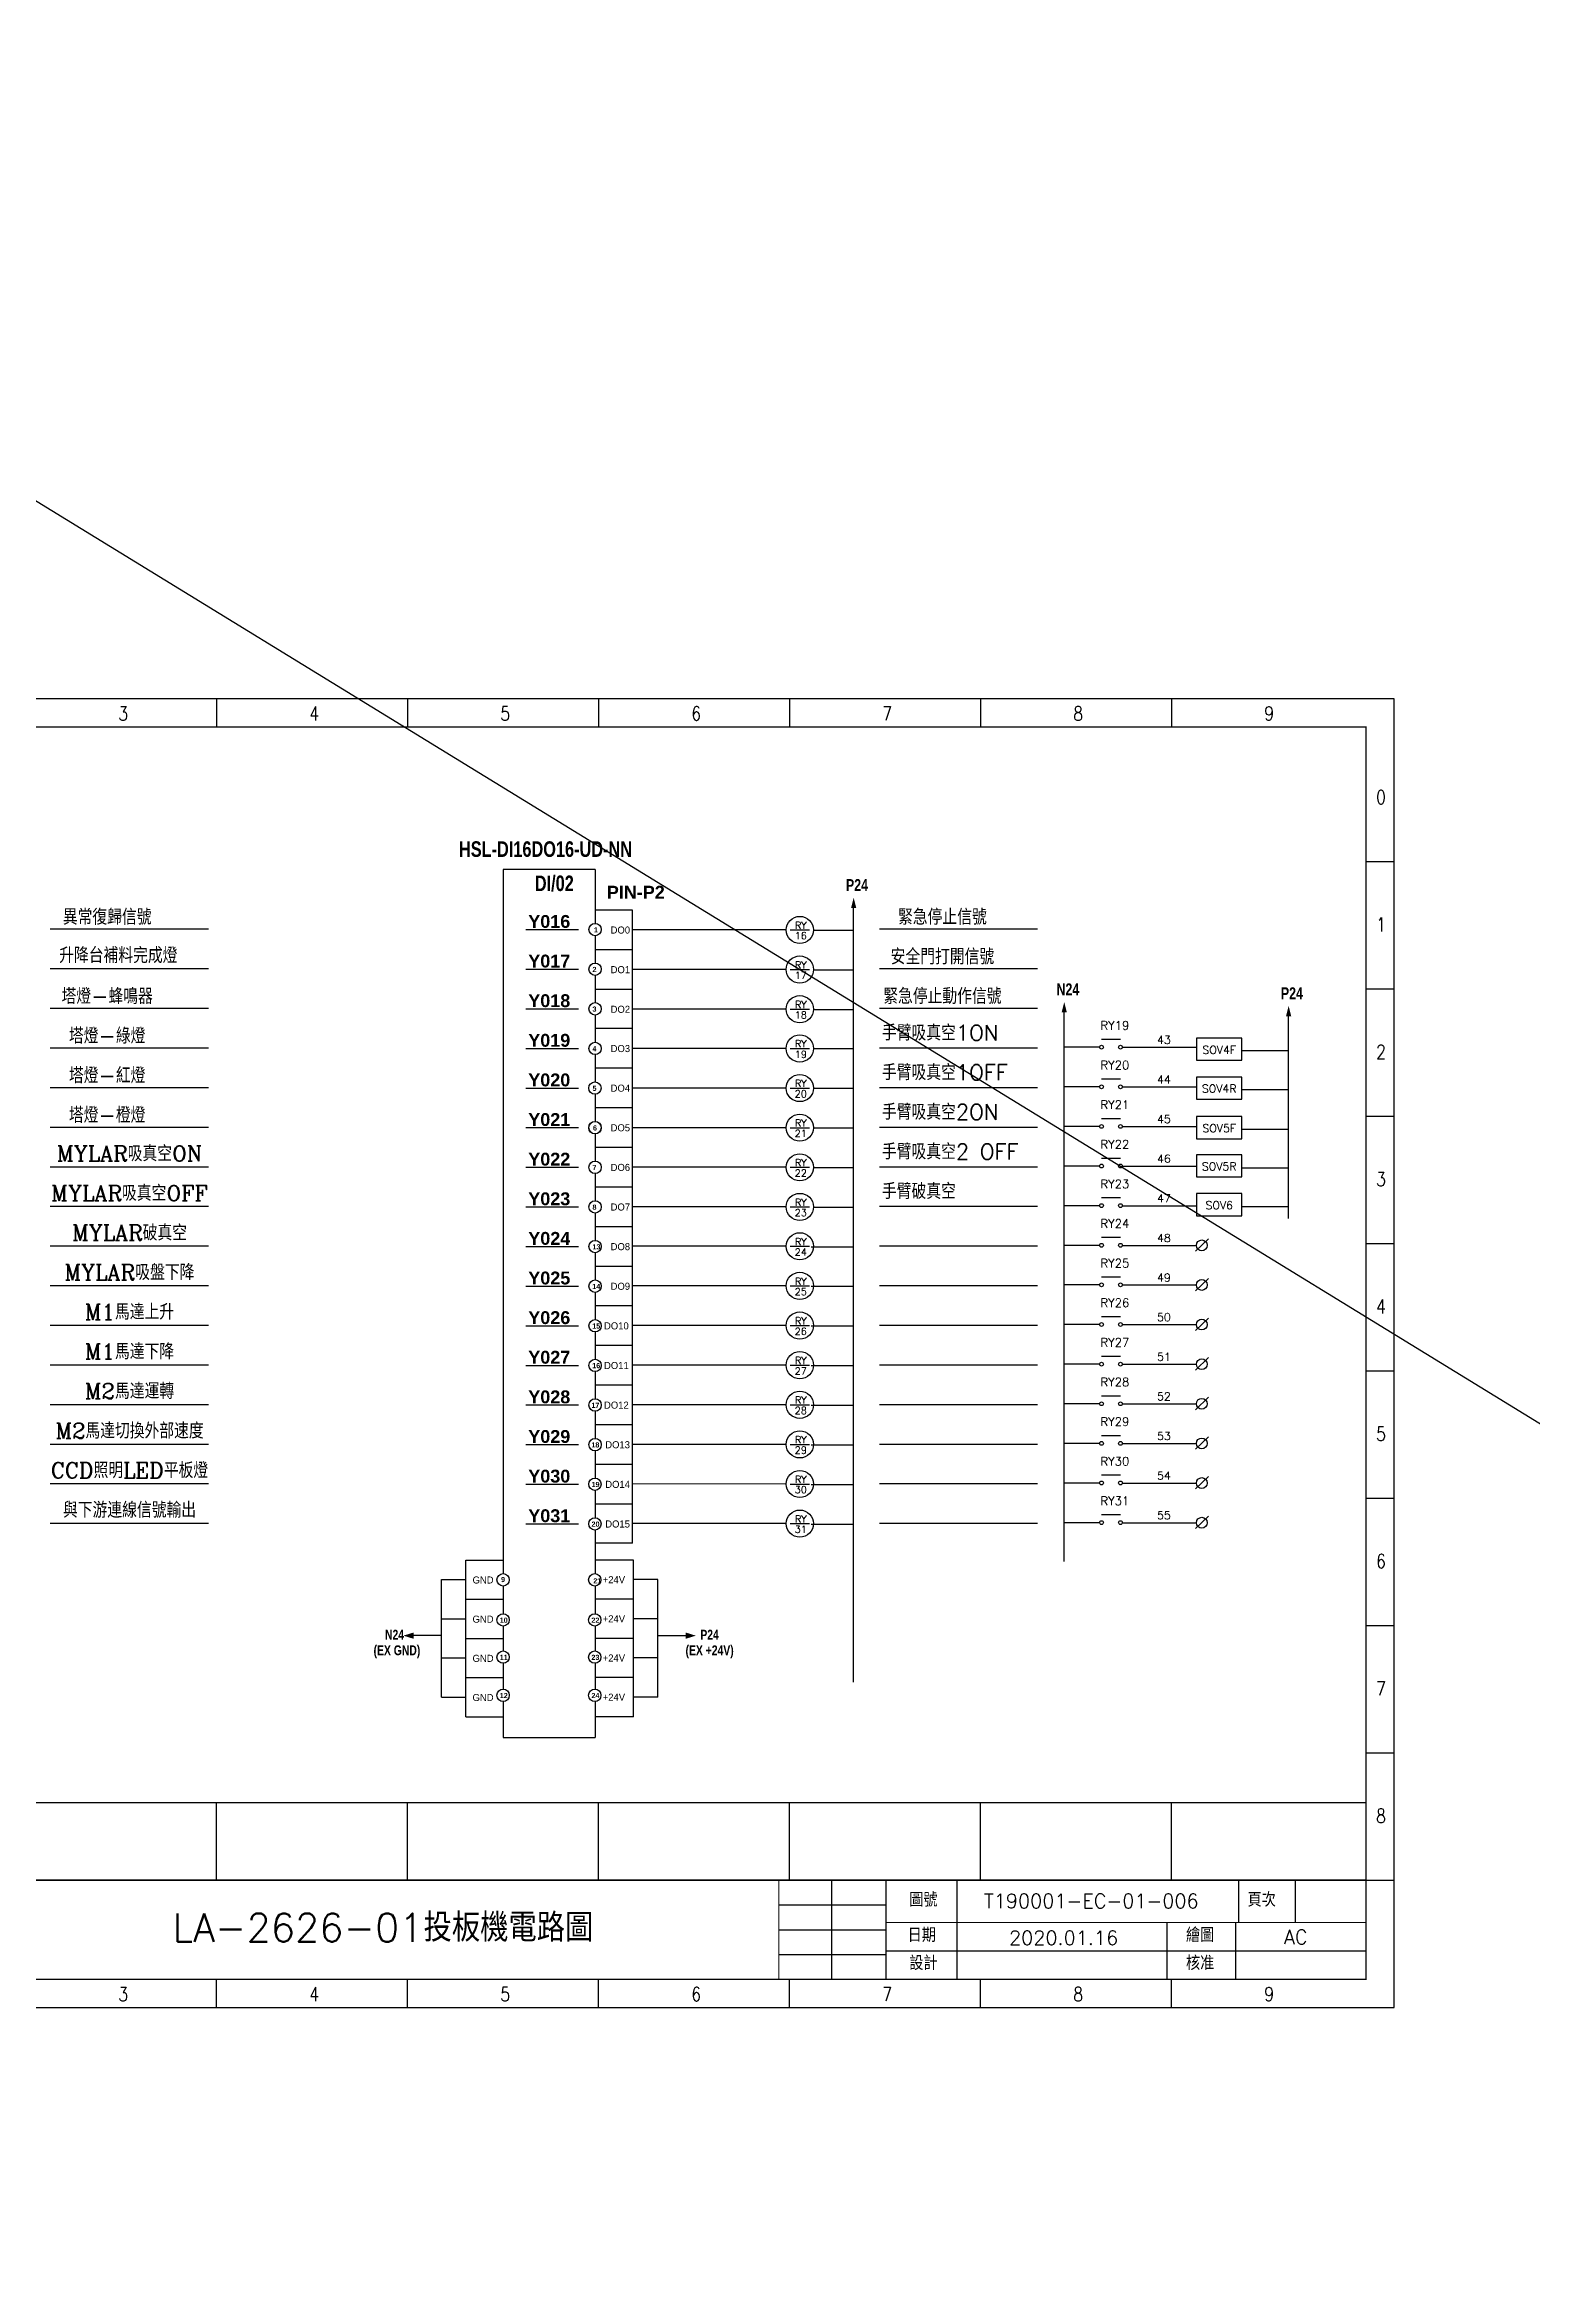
# Model space of a CAD drawing. Header units: millimetres. Extents: x -684 to 5961, y -1281 to 2539.
# Drawn here: x 2795.4 to 3005.7, y 518.9 to 832.5 of the extents above; entities that cross this region are included whole.
import ezdxf
from ezdxf.enums import TextEntityAlignment as Align

# ---------------------------------------------------------------- set-up
doc = ezdxf.new("R2010")
doc.units = ezdxf.units.MM
doc.header["$LTSCALE"] = 5
doc.header["$MEASUREMENT"] = 0
doc.layers.get('0').update_dxf_attribs({"linetype": 'CONTINUOUS'})
doc.layers.add('圖框', color=7, linetype='CONTINUOUS')
doc.layers.add('文字', color=4, linetype='CONTINUOUS')
doc.styles.add('chinese', font='simplex.shx', dxfattribs={"height": 2, "bigfont": 'chineset.shx'})
doc.styles.add('DAYUM', font='complex', dxfattribs={"bigfont": 'dayum'})
doc.styles.add('DAYUS', font='romanc.shx', dxfattribs={"height": 25, "bigfont": 'dayus.shx'})
doc.styles.add('S', font='SIMPLEX', dxfattribs={"bigfont": 'DAYUS.SHX'})
doc.styles.add('sim', font='simplex.shx', dxfattribs={"width": 0.8, "bigfont": 'chineset.shx'})
doc.styles.add('ST', font='c2.shx', dxfattribs={"height": 375, "bigfont": 'china.shx'})
doc.styles.get("Standard").update_dxf_attribs({"font": 'arialbd.ttf', "height": 15})
doc.styles.add('標題', font='simplex.shx', dxfattribs={"height": 4, "bigfont": 'chineset.shx'})

msp = doc.modelspace()

# ---------------------------------------------------------------- linework, layer by layer
for p, q in [((2177.993, 1146.033), (4288.333, -148.663)), ((2873.248, 715.858), (2860.248, 715.858)), ((2860.248, 715.858), (2860.248, 616.33)), ((2873.248, 715.858), (2873.248, 708.241)), ((2878.521, 710.114), (2873.248, 710.115)), ((2878.521, 710.114), (2873.248, 710.115)), ((2878.521, 620.625), (2878.521, 710.114)), ((2909.808, 669.524), (2909.808, 710.418)), ((2909.808, 669.524), (2909.808, 710.418)), ((2796.204, 707.448), (2818.579, 707.448)), ((2863.451, 707.372), (2870.927, 707.372)), ((2873.248, 706.494), (2873.248, 702.637)), ((2900.278, 707.311), (2878.521, 707.314)), ((2897.384, 707.312), (2893.96, 707.313)), ((2900.815, 707.311), (2903.588, 707.311)), ((2904.117, 707.292), (2909.808, 707.292)), ((2913.443, 707.448), (2935.818, 707.448)), ((2878.521, 704.514), (2873.248, 704.515)), ((2878.521, 704.514), (2873.248, 704.515)), ((2796.204, 701.848), (2818.579, 701.848)), ((2863.451, 701.772), (2870.927, 701.772)), ((2873.248, 700.889), (2873.248, 697.037)), ((2900.278, 701.711), (2878.521, 701.714)), ((2900.815, 701.711), (2903.588, 701.711)), ((2904.117, 701.692), (2909.808, 701.692)), ((2913.443, 701.848), (2935.818, 701.848)), ((2796.204, 696.248), (2818.579, 696.248)), ((2863.451, 696.172), (2870.927, 696.172)), ((2878.521, 698.914), (2873.248, 698.915)), ((2878.521, 698.914), (2873.248, 698.915)), ((2900.278, 696.111), (2878.521, 696.114)), ((2900.815, 696.111), (2903.588, 696.111)), ((2904.117, 696.092), (2909.808, 696.092)), ((2913.443, 696.248), (2935.818, 696.248)), ((2873.248, 695.289), (2873.248, 691.437)), ((2878.521, 693.363), (2873.248, 693.363)), ((2878.521, 693.363), (2873.248, 693.363)), ((2939.578, 618.063), (2939.578, 695.678)), ((2939.578, 618.063), (2939.578, 695.678)), ((2971.296, 666.514), (2971.296, 695.122)), ((2971.296, 666.514), (2971.296, 695.122)), ((2796.204, 690.648), (2818.579, 690.648)), ((2863.451, 690.572), (2870.927, 690.572)), ((2900.278, 690.563), (2878.521, 690.565)), ((2900.815, 690.563), (2903.588, 690.563)), ((2904.117, 690.543), (2909.808, 690.543)), ((2913.443, 690.648), (2935.818, 690.648)), ((2944.586, 690.733), (2939.607, 690.733)), ((2944.853, 691.878), (2947.521, 691.878)), ((2947.787, 690.733), (2958.248, 690.733)), ((2964.687, 690.258), (2971.296, 690.258)), ((2873.248, 689.689), (2873.248, 685.839)), ((2878.521, 687.763), (2873.248, 687.763)), ((2878.521, 687.763), (2873.248, 687.763)), ((2796.204, 685.048), (2818.579, 685.048)), ((2863.451, 684.972), (2870.927, 684.972)), ((2873.248, 684.092), (2873.248, 680.237)), ((2900.278, 684.963), (2878.521, 684.965)), ((2900.815, 684.963), (2903.588, 684.963)), ((2904.117, 684.943), (2909.808, 684.943)), ((2913.443, 685.048), (2935.818, 685.048)), ((2944.586, 685.133), (2939.607, 685.133)), ((2944.853, 686.278), (2947.521, 686.278)), ((2947.787, 685.133), (2958.248, 685.133)), ((2964.687, 684.777), (2971.296, 684.777)), ((2878.521, 682.163), (2873.248, 682.163)), ((2878.521, 682.163), (2873.248, 682.163)), ((2944.853, 680.678), (2947.521, 680.678)), ((2796.204, 679.448), (2818.579, 679.448)), ((2863.451, 679.372), (2870.927, 679.372)), ((2873.248, 678.489), (2873.248, 674.637)), ((2900.278, 679.363), (2878.521, 679.365)), ((2900.815, 679.363), (2903.588, 679.363)), ((2904.117, 679.343), (2909.808, 679.343)), ((2913.443, 679.448), (2935.818, 679.448)), ((2944.586, 679.533), (2939.607, 679.533)), ((2947.787, 679.533), (2958.248, 679.533)), ((2964.687, 679.177), (2971.296, 679.177)), ((2878.521, 676.563), (2873.248, 676.563)), ((2878.521, 676.563), (2873.248, 676.563)), ((2944.853, 675.078), (2947.521, 675.078)), ((2796.204, 673.848), (2818.579, 673.848)), ((2863.451, 673.772), (2870.927, 673.772)), ((2873.248, 672.889), (2873.248, 669.037)), ((2900.278, 673.763), (2878.521, 673.765)), ((2900.815, 673.763), (2903.588, 673.763)), ((2904.117, 673.743), (2909.808, 673.743)), ((2913.443, 673.848), (2935.818, 673.848)), ((2944.586, 673.933), (2939.607, 673.933)), ((2947.787, 673.933), (2958.248, 673.933)), ((2964.687, 673.696), (2971.296, 673.696)), ((2796.204, 668.248), (2818.579, 668.248)), ((2863.451, 668.172), (2870.927, 668.172)), ((2878.521, 670.963), (2873.248, 670.963)), ((2878.521, 670.963), (2873.248, 670.963)), ((2900.278, 668.163), (2878.521, 668.165)), ((2900.815, 668.163), (2903.588, 668.163)), ((2904.117, 668.143), (2909.808, 668.143)), ((2909.808, 668.108), (2909.808, 669.524)), ((2909.808, 601.006), (2909.808, 668.108)), ((2909.808, 601.006), (2909.808, 668.108)), ((2913.443, 668.248), (2935.818, 668.248)), ((2944.586, 668.333), (2939.607, 668.333)), ((2944.853, 669.478), (2947.521, 669.478)), ((2947.787, 668.333), (2958.248, 668.333)), ((2964.687, 668.216), (2971.296, 668.216)), ((2873.248, 667.289), (2873.248, 663.437)), ((2878.521, 665.363), (2873.248, 665.363)), ((2878.521, 665.363), (2873.248, 665.363)), ((2796.204, 662.648), (2818.579, 662.648)), ((2863.451, 662.572), (2870.927, 662.572)), ((2873.248, 661.689), (2873.248, 657.837)), ((2900.278, 662.598), (2878.521, 662.601)), ((2900.815, 662.598), (2903.588, 662.598)), ((2903.784, 662.543), (2909.808, 662.543)), ((2913.443, 662.648), (2935.818, 662.648)), ((2944.586, 662.733), (2939.607, 662.733)), ((2944.853, 663.878), (2947.521, 663.878)), ((2947.787, 662.733), (2958.248, 662.733)), ((2959.984, 663.663), (2958.151, 661.902)), ((2878.521, 659.763), (2873.248, 659.763)), ((2878.521, 659.763), (2873.248, 659.763)), ((2796.204, 657.048), (2818.579, 657.048)), ((2863.451, 656.972), (2870.927, 656.972)), ((2873.248, 656.089), (2873.248, 652.237)), ((2900.278, 656.998), (2878.521, 657.001)), ((2900.815, 656.998), (2903.588, 656.998)), ((2903.784, 656.943), (2909.808, 656.943)), ((2913.443, 657.048), (2935.818, 657.048)), ((2944.586, 657.133), (2939.607, 657.133)), ((2944.853, 658.278), (2947.521, 658.278)), ((2947.787, 657.133), (2958.248, 657.133)), ((2959.984, 658.063), (2958.151, 656.302)), ((2878.521, 654.163), (2873.248, 654.163)), ((2878.521, 654.163), (2873.248, 654.163)), ((2944.853, 652.678), (2947.521, 652.678)), ((2959.984, 652.463), (2958.151, 650.702)), ((2796.204, 651.448), (2818.579, 651.448)), ((2863.451, 651.372), (2870.927, 651.372)), ((2873.248, 650.489), (2873.248, 646.637)), ((2900.278, 651.398), (2878.521, 651.401)), ((2900.815, 651.398), (2903.588, 651.398)), ((2903.784, 651.343), (2909.808, 651.343)), ((2913.443, 651.448), (2935.818, 651.448)), ((2944.586, 651.533), (2939.607, 651.533)), ((2947.787, 651.533), (2958.248, 651.533)), ((2878.521, 648.563), (2873.248, 648.563)), ((2878.521, 648.563), (2873.248, 648.563)), ((2944.586, 645.933), (2939.607, 645.933)), ((2944.853, 647.078), (2947.521, 647.078)), ((2947.787, 645.933), (2958.248, 645.933)), ((2959.984, 646.863), (2958.151, 645.102)), ((2796.204, 645.848), (2818.579, 645.848)), ((2863.451, 645.772), (2870.927, 645.772)), ((2873.248, 644.889), (2873.248, 641.037)), ((2878.521, 642.963), (2873.248, 642.963)), ((2900.278, 645.798), (2878.521, 645.801)), ((2900.815, 645.798), (2903.588, 645.798)), ((2903.784, 645.743), (2909.808, 645.743)), ((2913.443, 645.848), (2935.818, 645.848)), ((2796.204, 640.248), (2818.579, 640.248)), ((2863.451, 640.172), (2870.927, 640.172)), ((2900.278, 640.198), (2878.521, 640.201)), ((2900.815, 640.198), (2903.588, 640.198)), ((2903.784, 640.143), (2909.808, 640.143)), ((2913.443, 640.248), (2935.818, 640.248)), ((2944.586, 640.333), (2939.607, 640.333)), ((2944.853, 641.478), (2947.521, 641.478)), ((2947.787, 640.333), (2958.248, 640.333)), ((2959.984, 641.263), (2958.151, 639.502)), ((2873.248, 639.289), (2873.248, 635.437)), ((2878.521, 637.363), (2873.248, 637.363)), ((2796.204, 634.648), (2818.579, 634.648)), ((2863.451, 634.572), (2870.927, 634.572)), ((2873.248, 633.689), (2873.248, 629.837)), ((2900.278, 634.598), (2878.521, 634.601)), ((2900.815, 634.598), (2903.588, 634.598)), ((2903.784, 634.543), (2909.808, 634.543)), ((2913.443, 634.648), (2935.818, 634.648)), ((2944.586, 634.733), (2939.607, 634.733)), ((2944.853, 635.878), (2947.521, 635.878)), ((2947.787, 634.733), (2958.248, 634.733)), ((2959.984, 635.663), (2958.151, 633.902)), ((2878.521, 631.763), (2873.248, 631.763)), ((2944.853, 630.278), (2947.521, 630.278)), ((2796.204, 629.048), (2818.579, 629.048)), ((2863.451, 628.972), (2870.927, 628.972)), ((2873.248, 628.09), (2873.248, 624.237)), ((2900.278, 628.998), (2878.521, 629.001)), ((2900.815, 628.998), (2903.588, 628.998)), ((2903.784, 628.943), (2909.808, 628.943)), ((2913.443, 629.048), (2935.818, 629.048)), ((2944.586, 629.133), (2939.607, 629.133)), ((2947.787, 629.133), (2958.248, 629.133)), ((2959.984, 630.063), (2958.151, 628.302)), ((2878.521, 626.163), (2873.248, 626.163)), ((2944.853, 624.678), (2947.521, 624.678)), ((2959.984, 624.463), (2958.151, 622.702)), ((2796.204, 623.448), (2818.579, 623.448)), ((2863.451, 623.372), (2870.927, 623.372)), ((2873.248, 622.49), (2873.248, 616.329)), ((2900.278, 623.398), (2878.521, 623.401)), ((2900.815, 623.398), (2903.588, 623.398)), ((2903.784, 623.343), (2909.808, 623.343)), ((2913.443, 623.448), (2935.818, 623.448)), ((2944.586, 623.533), (2939.607, 623.533)), ((2947.787, 623.533), (2958.248, 623.533)), ((2854.974, 596.096), (2854.974, 618.247)), ((2854.974, 618.247), (2860.248, 618.247)), ((2878.521, 620.625), (2873.248, 620.625)), ((2878.664, 618.247), (2873.39, 618.247)), ((2878.664, 596.096), (2878.664, 618.247)), ((2851.54, 598.871), (2851.54, 615.485)), ((2851.54, 615.485), (2854.974, 615.485)), ((2860.248, 614.587), (2860.248, 610.659)), ((2873.248, 614.584), (2873.248, 610.657)), ((2882.117, 615.485), (2878.683, 615.485)), ((2882.117, 598.871), (2882.117, 615.485)), ((2854.974, 612.709), (2860.248, 612.709)), ((2878.664, 612.709), (2873.39, 612.709)), ((2851.54, 609.947), (2854.974, 609.947)), ((2860.248, 608.912), (2860.248, 605.404)), ((2873.248, 608.913), (2873.248, 605.402)), ((2882.117, 609.947), (2878.683, 609.947)), ((2851.463, 607.562), (2847.53, 607.562)), ((2854.974, 607.172), (2860.248, 607.172)), ((2878.664, 607.172), (2873.39, 607.172)), ((2882.194, 607.562), (2886.127, 607.562)), ((2851.54, 604.409), (2854.974, 604.409)), ((2860.248, 603.656), (2860.248, 600.003)), ((2873.248, 603.658), (2873.248, 600.002)), ((2882.117, 604.409), (2878.683, 604.409)), ((2854.974, 601.634), (2860.248, 601.634)), ((2878.664, 601.634), (2873.39, 601.634)), ((2851.54, 598.871), (2854.974, 598.871)), ((2854.974, 596.096), (2860.248, 596.096)), ((2860.248, 598.255), (2860.248, 593.155)), ((2873.248, 598.256), (2873.248, 593.155)), ((2878.664, 596.096), (2873.248, 596.096)), ((2882.117, 598.871), (2878.683, 598.871)), ((2860.248, 593.155), (2873.248, 593.155))]:
    msp.add_line(p, q)
for points in [[(2964.687, 692.005), (2958.286, 692.005), (2958.286, 688.887), (2964.687, 688.887)], [(2964.687, 686.525), (2958.286, 686.525), (2958.286, 683.406), (2964.687, 683.406)], [(2964.687, 680.925), (2958.286, 680.925), (2958.286, 677.806), (2964.687, 677.806)], [(2964.687, 675.525), (2958.286, 675.525), (2958.286, 672.406), (2964.687, 672.406)], [(2964.687, 670.044), (2958.286, 670.044), (2958.286, 666.925), (2964.687, 666.925)]]:
    msp.add_lwpolyline(points, close=True)
for centre, radius in [((2902.198, 707.311), 1.92), ((2873.248, 707.368), 0.874), ((2873.248, 701.763), 0.874), ((2902.198, 701.711), 1.92), ((2873.248, 696.163), 0.874), ((2902.198, 696.111), 1.92), ((2873.248, 690.563), 0.874), ((2902.198, 690.563), 1.92), ((2944.853, 690.744), 0.267), ((2947.521, 690.744), 0.267), ((2902.198, 684.963), 1.92), ((2873.236, 684.965), 0.874), ((2944.853, 685.144), 0.267), ((2947.521, 685.144), 0.267), ((2902.198, 679.363), 1.92), ((2873.236, 679.365), 0.874), ((2873.248, 679.363), 0.874), ((2944.853, 679.544), 0.267), ((2947.521, 679.544), 0.267), ((2873.248, 673.763), 0.874), ((2902.198, 673.763), 1.92), ((2944.853, 673.944), 0.267), ((2947.521, 673.944), 0.267), ((2873.248, 668.163), 0.874), ((2902.198, 668.163), 1.92), ((2944.853, 668.344), 0.267), ((2947.521, 668.344), 0.267), ((2873.248, 662.563), 0.874), ((2902.198, 662.598), 1.92), ((2944.853, 662.744), 0.267), ((2947.521, 662.744), 0.267), ((2959.022, 662.733), 0.766), ((2902.198, 656.998), 1.92), ((2873.248, 656.963), 0.874), ((2944.853, 657.144), 0.267), ((2947.521, 657.144), 0.267), ((2959.022, 657.133), 0.766), ((2873.248, 651.363), 0.874), ((2902.198, 651.398), 1.92), ((2959.022, 651.533), 0.766), ((2944.853, 651.544), 0.267), ((2947.521, 651.544), 0.267), ((2873.248, 645.763), 0.874), ((2902.198, 645.798), 1.92), ((2944.853, 645.944), 0.267), ((2947.521, 645.944), 0.267), ((2959.022, 645.933), 0.766), ((2873.248, 640.163), 0.874), ((2902.198, 640.198), 1.92), ((2944.853, 640.344), 0.267), ((2947.521, 640.344), 0.267), ((2959.022, 640.333), 0.766), ((2902.198, 634.598), 1.92), ((2873.248, 634.563), 0.874), ((2944.853, 634.744), 0.267), ((2947.521, 634.744), 0.267), ((2959.022, 634.733), 0.766), ((2902.198, 628.998), 1.92), ((2873.234, 628.963), 0.874), ((2944.853, 629.144), 0.267), ((2947.521, 629.144), 0.267), ((2959.022, 629.133), 0.766), ((2873.234, 623.363), 0.874), ((2902.198, 623.398), 1.92), ((2959.022, 623.533), 0.766), ((2944.853, 623.544), 0.267), ((2947.521, 623.544), 0.267), ((2860.248, 615.456), 0.874), ((2873.2, 615.456), 0.874), ((2860.248, 609.785), 0.874), ((2873.2, 609.785), 0.874), ((2860.248, 604.53), 0.874), ((2873.2, 604.53), 0.874), ((2860.248, 599.129), 0.874), ((2873.213, 599.129), 0.874)]:
    msp.add_circle(centre, radius)
for points in [[(2910.172, 710.418), (2909.444, 710.418), (2909.808, 711.874)], [(2910.172, 710.418), (2909.444, 710.418), (2909.808, 711.874)], [(2939.942, 695.678), (2939.214, 695.678), (2939.578, 697.134)], [(2939.942, 695.678), (2939.214, 695.678), (2939.578, 697.134)], [(2971.66, 695.122), (2970.932, 695.122), (2971.296, 696.578)], [(2971.66, 695.122), (2970.932, 695.122), (2971.296, 696.578)], [(2846.167, 607.562), (2847.597, 607.12), (2847.597, 608.01), (2847.597, 607.562)], [(2887.49, 607.562), (2886.06, 607.12), (2886.06, 608.01), (2886.06, 607.562)]]:
    msp.add_solid(points)
at = {"layer": '圖框'}
for p, q in [((2986.223, 740), (2707.223, 740)), ((2819.723, 740), (2819.723, 736)), ((2846.723, 740), (2846.723, 736)), ((2873.723, 740), (2873.723, 736)), ((2900.723, 740), (2900.723, 736)), ((2927.723, 740), (2927.723, 736)), ((2954.723, 740), (2954.723, 736)), ((2986.223, 555), (2986.223, 740)), ((2982.223, 717), (2986.223, 717)), ((2982.223, 699), (2986.223, 699)), ((2982.223, 681), (2986.223, 681)), ((2982.223, 663), (2986.223, 663)), ((2982.223, 645), (2986.223, 645)), ((2982.223, 627), (2986.223, 627)), ((2982.223, 609), (2986.223, 609)), ((2982.223, 591), (2986.223, 591)), ((2711.223, 583.963), (2982.223, 583.963)), ((2819.723, 572.963), (2819.723, 583.963)), ((2846.723, 572.963), (2846.723, 583.963)), ((2873.723, 572.963), (2873.723, 583.963)), ((2900.723, 572.963), (2900.723, 583.963)), ((2927.723, 572.963), (2927.723, 583.963)), ((2954.723, 572.963), (2954.723, 583.963)), ((2711.223, 573), (2982.223, 573)), ((2906.668, 573), (2906.668, 559)), ((2914.362, 573), (2914.362, 559)), ((2924.38, 573), (2924.38, 559)), ((2964.223, 573), (2964.223, 567.004)), ((2972.223, 573), (2972.223, 567.004)), ((2982.223, 573), (2986.223, 573)), ((2899.223, 569.5), (2914.362, 569.5)), ((2899.223, 566), (2914.362, 566)), ((2899.223, 562.5), (2914.362, 562.5)), ((2914.362, 563.004), (2982.223, 563.004)), ((2819.723, 555), (2819.723, 559)), ((2846.723, 555), (2846.723, 559)), ((2873.723, 555), (2873.723, 559)), ((2900.723, 555), (2900.723, 559)), ((2927.723, 555), (2927.723, 559)), ((2954.723, 555), (2954.723, 559)), ((2707.223, 555), (2986.223, 555))]:
    msp.add_line(p, q, dxfattribs=at)
at = {"layer": '圖框', "const_width": 0.2}
for points in [[(2711.223, 559), (2982.223, 559), (2982.223, 736), (2711.223, 736)], [(2711.223, 736), (2982.223, 736), (2982.223, 559), (2711.223, 559)]]:
    msp.add_lwpolyline(points, close=True, dxfattribs=at)
at = {"layer": '圖框'}
for points, const_width in [([(2711.223, 573), (2982.223, 573)], 0.2), ([(2899.223, 573), (2899.223, 559)], 0.15), ([(2914.362, 567.004), (2982.223, 567.004)], 0.15)]:
    msp.add_lwpolyline(points, dxfattribs=dict(at, const_width=const_width))
for points in [[(2954.074, 567.004), (2954.074, 559)], [(2963.806, 567.004), (2963.806, 559)]]:
    msp.add_lwpolyline(points, dxfattribs=at)

# ---------------------------------------------------------------- texts
at = {"width": 0.75}
for s, height, p in [('HSL-DI16DO16-UD-NN', 2.2, (2854.016, 717.642)), ('DI/02', 2.2, (2864.733, 712.804)), ('P24', 1.68, (2908.708, 712.822)), ('N24', 1.68, (2938.478, 698.082)), ('P24', 1.68, (2970.196, 697.526)), ('N24', 1.4, (2843.554, 607)), ('P24', 1.4, (2888.134, 607)), ('(EX GND)', 1.4, (2841.94, 604.792)), ('(EX +24V)', 1.4, (2886.042, 604.792))]:
    msp.add_text(s, height=height, dxfattribs=at).set_placement(p)
for s, height, p in [('PIN-P2', 1.82, (2874.912, 711.735)), ('Y016', 1.82, (2863.807, 707.604)), ('1', 0.728, (2873.101, 706.964)), ('Y017', 1.82, (2863.807, 702.004)), ('2', 0.728, (2872.884, 701.364)), ('Y018', 1.82, (2863.807, 696.404)), ('3', 0.728, (2872.884, 695.764)), ('Y019', 1.82, (2863.807, 690.804)), ('4', 0.728, (2872.884, 690.164)), ('Y020', 1.82, (2863.807, 685.204)), ('5', 0.728, (2872.884, 684.564)), ('Y021', 1.82, (2863.807, 679.604)), ('6', 0.728, (2872.954, 678.964)), ('Y022', 1.82, (2863.807, 674.004)), ('7', 0.728, (2872.884, 673.364)), ('Y023', 1.82, (2863.807, 668.404)), ('8', 0.728, (2872.884, 667.764)), ('Y024', 1.82, (2863.807, 662.804)), ('13', 0.728, (2872.884, 662.164)), ('Y025', 1.82, (2863.807, 657.204)), ('14', 0.728, (2872.864, 656.564)), ('Y026', 1.82, (2863.807, 651.604)), ('15', 0.728, (2872.845, 650.964)), ('Y027', 1.82, (2863.807, 646.004)), ('16', 0.728, (2872.845, 645.364)), ('Y028', 1.82, (2863.807, 640.404)), ('17', 0.728, (2872.731, 639.764)), ('Y029', 1.82, (2863.807, 634.804)), ('18', 0.728, (2872.731, 634.164)), ('Y030', 1.82, (2863.807, 629.204)), ('19', 0.728, (2872.75, 628.564)), ('Y031', 1.82, (2863.807, 623.604)), ('20', 0.728, (2872.75, 622.964)), ('9', 0.728, (2859.964, 615.132)), ('21', 0.728, (2872.998, 614.945)), ('10', 0.728, (2859.777, 609.386)), ('22', 0.728, (2872.729, 609.386)), ('11', 0.728, (2859.777, 604.131)), ('23', 0.728, (2872.729, 604.131)), ('12', 0.728, (2859.777, 598.73)), ('24', 0.728, (2872.743, 598.73))]:
    msp.add_text(s, height=height).set_placement(p)
for s, height, style, p in [('異常復歸信號', 2.2, 'DAYUM', (2804.28, 709.26)), ('緊急停止信號', 2.2, 'DAYUM', (2922.353, 709.26)), ('16', 1, 'DAYUM', (2902.336, 706.498)), ('升降台補料完成燈', 2.2, 'DAYUM', (2805.859, 703.835)), ('安全門打開信號', 2.2, 'DAYUM', (2922.353, 703.66)), ('塔燈-蜂鳴器', 2.2, 'DAYUM', (2804.28, 698.06)), ('17', 1, 'DAYUM', (2902.336, 700.898)), ('緊急停止動作信號', 2.2, 'DAYUM', (2922.353, 698.06)), ('塔燈-綠燈', 2.2, 'DAYUM', (2804.28, 692.46)), ('18', 1, 'DAYUM', (2902.336, 695.298)), ('19', 1, 'DAYUM', (2902.336, 689.749)), ('43', 1.1081, 'DAYUM', (2953.678, 691.776)), ('SOV4F', 1.1312, 'DAYUS', (2961.489, 690.362)), ('塔燈-紅燈', 2.2, 'DAYUM', (2804.28, 686.86)), ('44', 1.1081, 'DAYUM', (2953.678, 686.176)), ('20', 1, 'DAYUM', (2902.336, 684.149)), ('SOV4R', 1.1312, 'DAYUS', (2961.489, 684.881)), ('塔燈-橙燈', 2.2, 'DAYUM', (2804.28, 681.26)), ('45', 1.1081, 'DAYUM', (2953.678, 680.576)), ('21', 1, 'DAYUM', (2902.336, 678.549)), ('SOV5F', 1.1312, 'DAYUS', (2961.489, 679.281)), ('MYLAR吸真空ON', 2.2, 'DAYUM', (2807.438, 675.835)), ('46', 1.1081, 'DAYUM', (2953.678, 674.976)), ('SOV5R', 1.1312, 'DAYUS', (2961.489, 673.881)), ('MYLAR吸真空OFF', 2.2, 'DAYUM', (2807.438, 670.235)), ('22', 1, 'DAYUM', (2902.336, 672.949)), ('47', 1.1081, 'DAYUM', (2953.678, 669.376)), ('SOV6', 1.1312, 'DAYUS', (2961.489, 668.4)), ('MYLAR破真空', 2.2, 'DAYUM', (2807.438, 664.635)), ('23', 1, 'DAYUM', (2902.336, 667.349)), ('24', 1, 'DAYUM', (2902.336, 661.785)), ('48', 1.1081, 'DAYUM', (2953.678, 663.776)), ('MYLAR吸盤下降', 2.2, 'DAYUM', (2807.438, 659.035)), ('49', 1.1081, 'DAYUM', (2953.678, 658.176)), ('25', 1, 'DAYUM', (2902.336, 656.185)), ('M1馬達上升', 2.2, 'DAYUM', (2807.438, 653.435)), ('50', 1.1081, 'DAYUM', (2953.678, 652.576)), ('M1馬達下降', 2.2, 'DAYUM', (2807.438, 647.835)), ('26', 1, 'DAYUM', (2902.336, 650.585)), ('51', 1.1081, 'DAYUM', (2953.678, 646.976)), ('M2馬達運轉', 2.2, 'DAYUM', (2807.438, 642.235)), ('27', 1, 'DAYUM', (2902.336, 644.985)), ('28', 1, 'DAYUM', (2902.336, 639.385)), ('52', 1.1081, 'DAYUM', (2953.678, 641.376)), ('M2馬達切換外部速度', 2.2, 'DAYUM', (2807.438, 636.635)), ('29', 1, 'DAYUM', (2902.336, 633.785)), ('53', 1.1081, 'DAYUM', (2953.678, 635.776)), ('CCD照明LED平板燈', 2.2, 'DAYUM', (2807.438, 631.035)), ('54', 1.1081, 'DAYUM', (2953.678, 630.176)), ('30', 1, 'DAYUM', (2902.336, 628.185)), ('與下游連線信號輸出', 2.2, 'DAYUM', (2807.438, 625.435)), ('55', 1.1081, 'DAYUM', (2953.678, 624.576)), ('31', 1, 'DAYUM', (2902.336, 622.585))]:
    msp.add_text(s, height=height, dxfattribs=dict(style=style)).set_placement(p, align=Align.MIDDLE)
for s, height, style, p in [('DO0', 1, 'ST', (2875.45, 706.801)), ('DO1', 1, 'ST', (2875.45, 701.201)), ('DO2', 1, 'ST', (2875.45, 695.601)), ('手臂吸真空1ON', 2.2, 'S', (2913.803, 691.676)), ('DO3', 1, 'ST', (2875.45, 690.05)), ('手臂吸真空1OFF', 2.2, 'S', (2913.803, 686.076)), ('DO4', 1, 'ST', (2875.45, 684.45)), ('手臂吸真空2ON', 2.2, 'S', (2913.803, 680.476)), ('DO5', 1, 'ST', (2875.45, 678.85)), ('手臂吸真空2 OFF', 2.2, 'S', (2913.803, 674.876)), ('DO6', 1, 'ST', (2875.45, 673.25)), ('手臂破真空', 2.2, 'S', (2913.803, 669.276)), ('DO7', 1, 'ST', (2875.45, 667.65)), ('DO8', 1, 'ST', (2875.45, 662.05)), ('DO9', 1, 'ST', (2875.45, 656.45)), ('DO10', 1, 'ST', (2874.517, 650.85)), ('DO11', 1, 'ST', (2874.517, 645.25)), ('DO12', 1, 'ST', (2874.517, 639.65)), ('DO13', 1, 'ST', (2874.691, 634.049)), ('DO14', 1, 'ST', (2874.691, 628.449)), ('DO15', 1, 'ST', (2874.691, 622.849)), ('GND', 1, 'ST', (2855.93, 614.933)), ('+24V', 1, 'ST', (2874.334, 614.98)), ('GND', 1, 'ST', (2855.93, 609.396)), ('+24V', 1, 'ST', (2874.334, 609.443)), ('GND', 1, 'ST', (2855.93, 603.858)), ('+24V', 1, 'ST', (2874.334, 603.905)), ('GND', 1, 'ST', (2855.93, 598.32)), ('+24V', 1, 'ST', (2874.334, 598.367))]:
    msp.add_text(s, height=height, dxfattribs=dict(style=style)).set_placement(p)
at = {"style": 'DAYUM'}
for s, height, p in [('RY', 1, (2902.336, 707.972)), ('RY', 1, (2902.336, 702.372)), ('RY', 1, (2902.336, 696.772)), ('RY19', 1.2, (2946.732, 693.81)), ('RY', 1, (2902.336, 691.223)), ('RY20', 1.2, (2946.732, 688.21)), ('RY', 1, (2902.336, 685.623)), ('RY', 1, (2902.336, 680.023)), ('RY21', 1.2, (2946.732, 682.61)), ('RY22', 1.2, (2946.732, 677.01)), ('RY', 1, (2902.336, 674.423)), ('RY23', 1.2, (2946.732, 671.41)), ('RY', 1, (2902.336, 668.823)), ('RY24', 1.2, (2946.732, 665.81)), ('RY', 1, (2902.336, 663.258)), ('RY25', 1.2, (2946.732, 660.21)), ('RY', 1, (2902.336, 657.658)), ('RY', 1, (2902.336, 652.058)), ('RY26', 1.2, (2946.732, 654.61)), ('RY27', 1.2, (2946.732, 649.01)), ('RY', 1, (2902.336, 646.458)), ('RY28', 1.2, (2946.732, 643.41)), ('RY', 1, (2902.336, 640.858)), ('RY29', 1.2, (2946.732, 637.81)), ('RY', 1, (2902.336, 635.258)), ('RY30', 1.2, (2946.732, 632.21)), ('RY', 1, (2902.336, 629.658)), ('RY31', 1.2, (2946.732, 626.61)), ('RY', 1, (2902.336, 624.058))]:
    msp.add_text(s, height=height, dxfattribs=at).set_placement(p, align=Align.MIDDLE_CENTER)
at = {"layer": '圖框', "style": 'sim', "width": 0.8}
for s, p in [('3', (2805.86, 736.896)), ('4', (2832.86, 736.896)), ('5', (2859.86, 736.896)), ('6', (2886.86, 736.896)), ('7', (2913.86, 736.896)), ('8', (2940.86, 736.896)), ('9', (2967.86, 736.896)), ('0', (2983.673, 725.085)), ('1', (2983.673, 707.085)), ('2', (2983.673, 689.085)), ('3', (2983.673, 671.085)), ('4', (2983.673, 653.085)), ('5', (2983.673, 635.085)), ('6', (2983.673, 617.085)), ('7', (2983.673, 599.085)), ('8', (2983.673, 581.085)), ('3', (2805.86, 555.896)), ('4', (2832.86, 555.896)), ('5', (2859.86, 555.896)), ('6', (2886.86, 555.896)), ('7', (2913.86, 555.896)), ('8', (2940.86, 555.896)), ('9', (2967.86, 555.896))]:
    msp.add_text(s, height=2, dxfattribs=at).set_placement(p)
at = {"layer": '圖框', "style": 'chinese'}
for s, p in [('圖號', (2917.668, 569.242)), ('頁次^J', (2965.494, 569.242)), ('日期', (2917.434, 564.253)), ('繪圖', (2956.789, 564.253)), ('設計', (2917.668, 560.289)), ('核准', (2956.789, 560.289))]:
    msp.add_text(s, height=2, dxfattribs=at).set_placement(p)
at = {"layer": '文字'}
for s, height, style, p in [('T190001-EC-01-006', 2, 'chinese', (2928.239, 569.065)), ('LA-2626-01投板機電路圖', 4, '標題', (2813.518, 564.306)), ('2020.01.16', 2, 'chinese', (2931.772, 563.844)), ('AC', 2, 'chinese', (2970.645, 563.967))]:
    msp.add_text(s, height=height, dxfattribs=dict(at, style=style)).set_placement(p)

doc.saveas('drawing.dxf')
